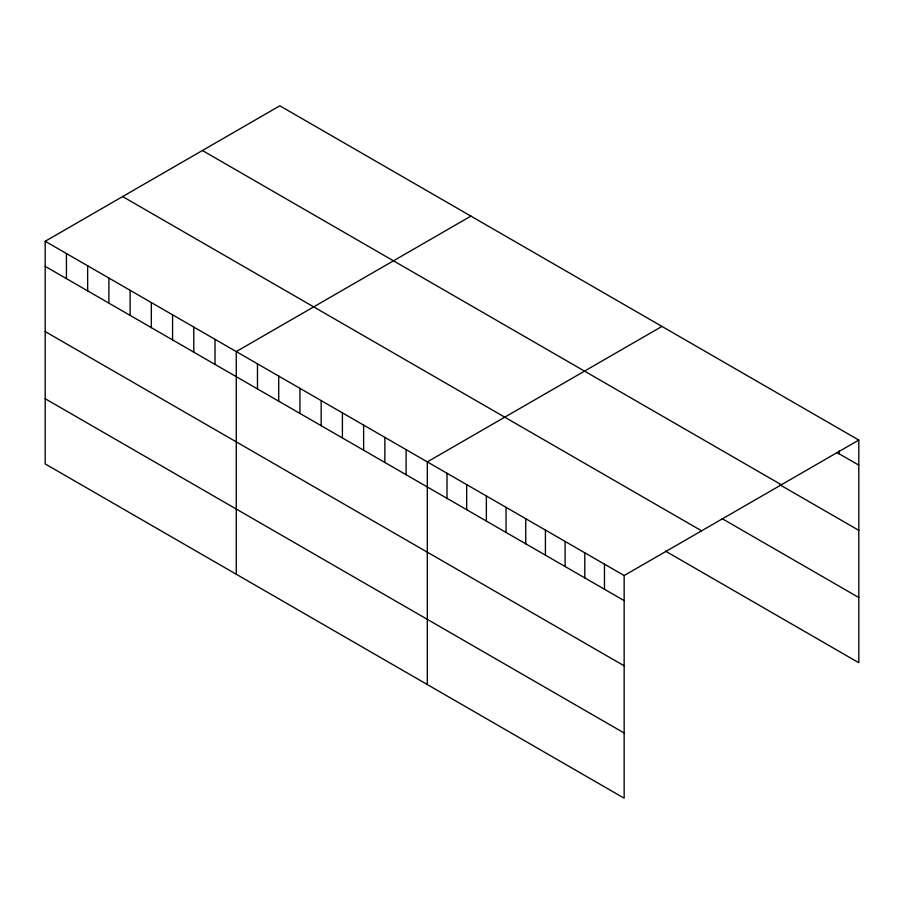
<?xml version="1.0" encoding="UTF-8"?>
<svg xmlns="http://www.w3.org/2000/svg" width="904" height="904" viewBox="0 0 904 904"><rect width="100%" height="100%" fill="white"/><g stroke="black" fill="none" stroke-linecap="round" stroke-linejoin="round"><path stroke-width="1.36" d="M45.2 241.278L624.155 575.532L624.155 798.198L45.2 463.933L45.2 241.278L279.844 105.802L858.8 440.067L858.8 662.722L665.423 551.09M470.894 216.112L236.26 351.577L236.26 574.243M661.954 326.412L427.309 461.887L427.309 684.554M624.155 575.532L858.8 440.067M836.799 452.452L858.8 465.153M202.406 150.505L781.372 484.77M780.062 484.894L858.8 530.354M722.16 518.647L858.8 597.533M122.628 196.563L701.594 530.829M45.2 266.364L624.155 600.618M45.2 331.565L624.155 665.819M45.2 398.732L624.155 732.997M839.115 450.994L839.115 453.785M604.471 564.164L604.471 589.261M584.786 552.796L584.786 577.893M565.102 541.439L565.102 566.525M545.417 530.072L545.417 555.158M525.732 518.704L525.732 543.801M506.048 507.347L506.048 532.433M486.363 495.98L486.363 521.066M466.679 484.612L466.679 509.698M446.994 473.244L446.994 498.341M406.088 449.627L406.088 474.713M384.855 437.366L384.855 462.464M363.623 425.117L363.623 450.203M342.401 412.857L342.401 437.943M321.169 400.608L321.169 425.694M299.947 388.347L299.947 413.433M278.714 376.087L278.714 401.184M257.482 363.837L257.482 388.923M215.028 339.316L215.028 364.414M193.795 327.067L193.795 352.153M172.574 314.807L172.574 339.893M151.341 302.557L151.341 327.643M130.119 290.297L130.119 315.383M108.887 278.036L108.887 303.134M87.654 265.787L87.654 290.873M66.433 253.527L66.433 278.613"/></g></svg>
